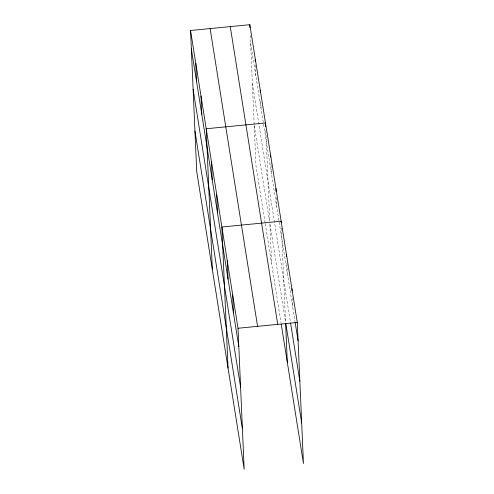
<?xml version="1.0" encoding="UTF-8"?>
<svg xmlns="http://www.w3.org/2000/svg" width="494" height="494" viewBox="0 0 494 494"><rect width="100%" height="100%" fill="white"/><g stroke="black" fill="none" stroke-linecap="round" stroke-linejoin="round"><path stroke-width="0.37" stroke-dasharray="2.47 1.85" d="M250.625 43.095L294.986 321.353M252.391 83.572L290.416 322.082M254.212 125.272L269.514 221.25M265.087 222.874L255.978 165.749L250.254 34.666M265.21 223.64L280.993 322.662M292.312 297.907L292.714 307.107M286.903 263.395L287.335 273.361M281.45 228.117L285.544 321.792L269.878 223.535L271.644 264.006M276.331 197.662L276.733 206.863M271.008 162.612L271.076 164.144M271.107 164.91L271.509 174.104M265.821 130.626L269.78 221.256M260.733 100.937L261.067 108.6M255.379 65.115L255.849 75.848"/><path stroke-width="0.74" d="M190.548 30.492L238.022 328.251L244.178 469.3L196.711 171.542L190.548 30.492L249.822 24.7L297.289 322.459L303.452 463.508L281.24 324.181M265.488 122.957L206.214 128.755L212.371 269.804M238.022 328.251L297.289 322.459M295.103 322.1L298.098 340.848M290.54 322.835L299.864 381.325M285.779 323.292L301.686 423.031M230.26 26.614L277.733 324.367M210.111 28.584L257.578 326.336M191.351 48.887L238.824 346.646M193.117 89.365L240.59 387.123M194.939 131.071L242.412 428.823M291.911 288.712L292.01 291.009M286.532 254.966L286.6 256.497M281.216 222.751L281.154 221.219L221.88 227.012L228.037 368.061M285.612 323.317L287.31 362.269M275.93 188.467L276.066 191.53M270.706 155.715L270.774 157.246M265.519 123.728L265.655 126.791M260.264 90.204L260.363 92.508M255.145 59.755L255.213 61.287M249.822 24.7L249.952 27.763M232.643 294.504L233.446 312.9M227.259 260.758L228.061 279.153M216.656 194.259L217.465 212.655M211.438 161.507L212.241 179.902M200.996 96.003L201.799 114.398M195.772 63.251L196.575 81.64"/></g></svg>
